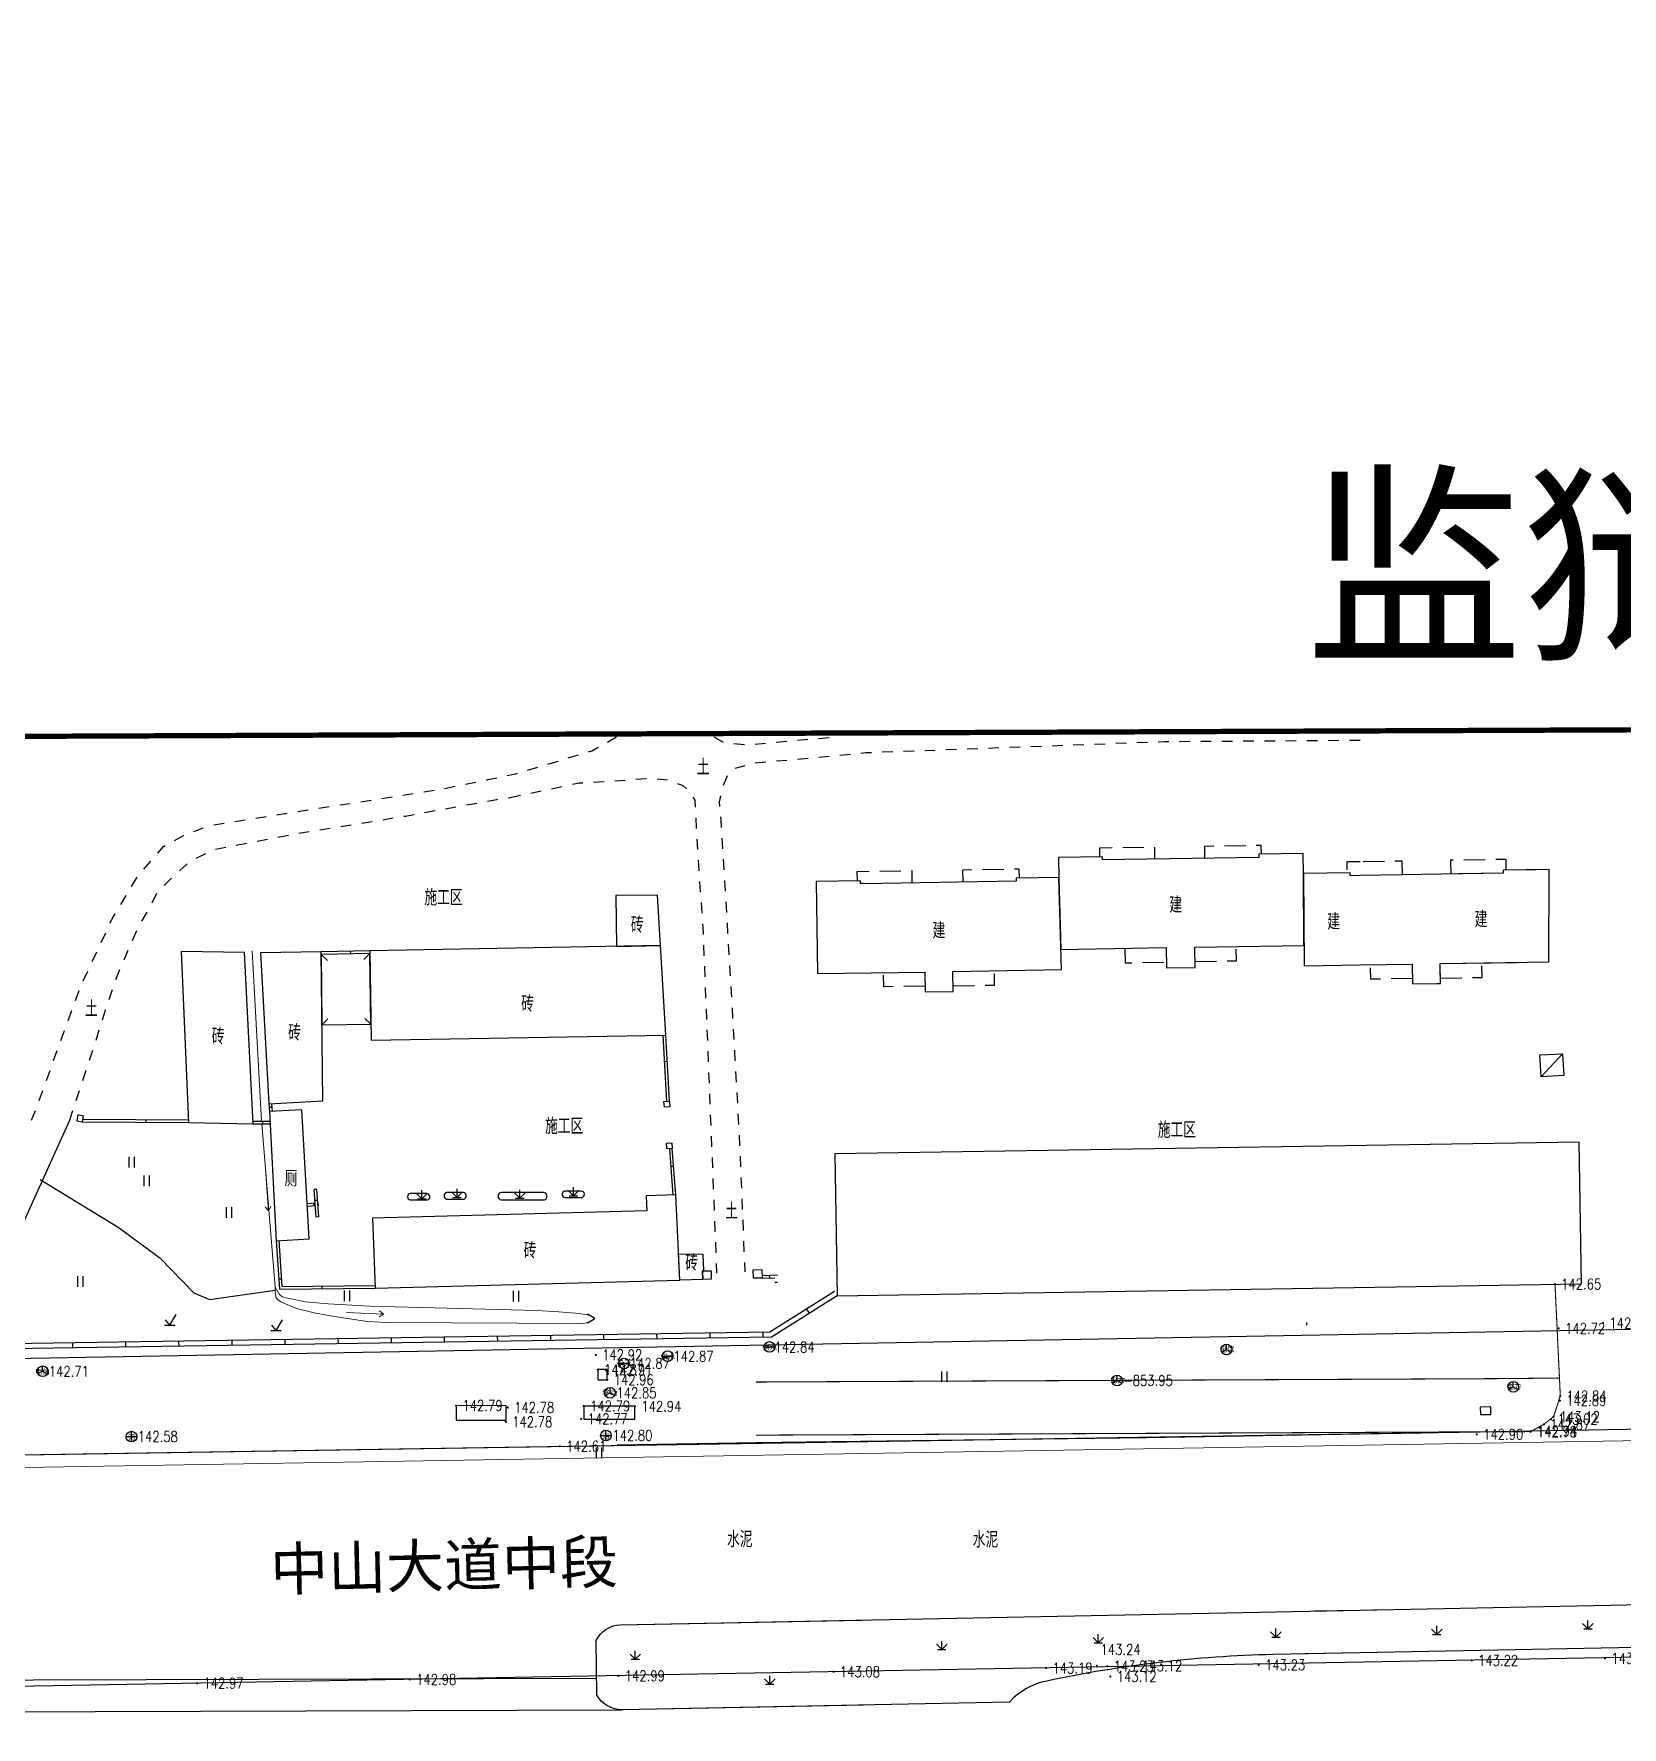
# Model space of a CAD drawing. Extents: x 529262 to 576451, y 2694391 to 2717535.
# Drawn here: x 563490.2 to 563639.7, y 2709622.7 to 2709782.1 of the extents above; entities that cross this region are included whole.
import ezdxf
from ezdxf.enums import TextEntityAlignment as Align
from ezdxf.xclip import XClip

# ---------------------------------------------------------------- set-up
doc = ezdxf.new("R2010")
doc.units = 0
doc.header["$XCLIPFRAME"] = 0
doc.linetypes.add('X5', pattern=[3, 2, -1])
doc.linetypes.add('X6', pattern=[2, 1, -1])
for name, color, linetype in [('a红线图', 1, 'Continuous'), ('COMPONENT', 8, 'Continuous'), ('DLDW', 8, 'Continuous'), ('DLSS', 4, 'Continuous'), ('DMTZ', 8, 'Continuous'), ('GCD', 8, 'Continuous'), ('GXYZ', 8, 'Continuous'), ('JMD', 8, 'Continuous'), ('PP-COM', 7, 'Continuous'), ('RD-中线', 40, 'Continuous'), ('RD-红线', 7, 'Continuous'), ('RD-路名', 7, 'Continuous'), ('ZBTZ', 8, 'Continuous'), ('ZJ', 7, 'Continuous'), ('地块名称', 1, 'Continuous')]:
    doc.layers.add(name, color=color, linetype=linetype)
doc.layers.add('SXSS', color=5, linetype='Continuous', lineweight=0)
doc.styles.add('HZ', font='rs.shx', dxfattribs={"width": 0.8, "bigfont": 'hztxt.shx'})
doc.styles.add('STYLE1', font='simhei.ttf')
doc.styles.add('宋体', font='', dxfattribs={"width": 0.75})
doc.styles.add('黑体', font='simhei.ttf')
doc.styles.get('宋体').set_extended_font_data('SimSun')
doc.linetypes.add('10422', pattern='A,0.75,[150,AAA.SHX,S=0.5,R=0,X=0,Y=0.5],1.5,[177,AAA.SHX,S=1,R=0,X=0,Y=0.4],0.75', length=3)
doc.linetypes.add('1161', pattern='A,0,[149,AAA.SHX,S=0.15,R=0,X=0,Y=0],-1.6', length=1.6)

# ---------------------------------------------------------------- blocks, each defined once
blk = doc.blocks.new('A$C19FD0107')
at = {"layer": 'RD-中线', "color": 8, "linetype": 'Continuous'}
blk.add_lwpolyline([(-5280.17, 15276.46), (-7574.88, 15234.77, -0.04855), (-7632.83, 15239.35), (-9762.37, 15617.81)], format="xyb", dxfattribs=at)
at = {"layer": 'RD-红线', "color": 8, "linetype": 'Continuous', "flags": 128}
blk.add_lwpolyline([(-7163.1, 15273.08), (-7520.28, 15266.64), (-7567.63, 15321.95), (-7510.03, 15651.94)], dxfattribs=at)
blk = doc.blocks.new('GC200')
at = {"linetype": 'Continuous', "const_width": 0.2, "flags": 128}
blk.add_lwpolyline([(-0.1, 0, 1), (0.1, 0, 1)], format="xyb", close=True, dxfattribs=at)
blk = doc.blocks.new('gc124')
at = {"color": 8}
for p, q in [((-1, 1), (0, 0)), ((-0.8, 0), (0.8, 0)), ((0, 0), (0, 1.6)), ((0, 0), (1, 1))]:
    blk.add_line(p, q, dxfattribs=at)
blk = doc.blocks.new('gc123')
at = {"color": 8}
for p, q in [((-1, 0), (1, 0)), ((0, 0), (-0.8, 1)), ((0, 0), (1.2, 2))]:
    blk.add_line(p, q, dxfattribs=at)
blk = doc.blocks.new('gc121')
at = {"color": 8}
for p, q in [((-0.5, -1), (-0.5, 1)), ((0.5, -1), (0.5, 1))]:
    blk.add_line(p, q, dxfattribs=at)
blk = doc.blocks.new('gc086')
at = {"color": 8}
for p, q in [((0, 0), (7, 0)), ((7, 0), (6.18, 0.57)), ((7, 0), (6.18, -0.57))]:
    blk.add_line(p, q, dxfattribs=at)
blk = doc.blocks.new('gc037')
for p, q in [((0, 0), (-1.39, 0.8)), ((-1.39, -0.8), (0, 0))]:
    blk.add_line(p, q)
blk = doc.blocks.new('gcbj0107')
for q in [(-0.87, -0.5), (0, 1), (0.87, -0.5)]:
    blk.add_line((0, 0), q)
blk.add_circle((0, 0), 1)
blk = doc.blocks.new('gcbj0102')
for p, q in [((-1, 0), (1, 0)), ((0, -1), (0, 1))]:
    blk.add_line(p, q)
blk.add_circle((0, 0), 1)
blk = doc.blocks.new('gcbj0101')
blk.add_line((-1, 0), (1, 0))
blk.add_circle((0, 0), 1)

msp = doc.modelspace()

# ---------------------------------------------------------------- linework, layer by layer
at = {"const_width": 0.5}
msp.add_lwpolyline([(563442.786, 2709779.28), (563289.883, 2709779.107), (563289.942, 2709207.494), (563821.958, 2709207.599), (563821.803, 2709279.728), (564067.53, 2709279.755), (564067.347, 2709718.358), (563442.416, 2709715.821), (563442.786, 2709779.28)], dxfattribs=at)
at = {"layer": 'a红线图', "color": 8, "linetype": 'Continuous', "lineweight": 0, "flags": 128}
msp.add_lwpolyline([(563449.624, 2709646.517), (563910.833, 2709654.214)], dxfattribs=at)
msp.add_lwpolyline([(563449.624, 2709646.517), (563910.833, 2709654.214)], dxfattribs=at)
at = {"layer": 'DLDW', "color": 252, "linetype": 'Continuous', "flags": 128}
msp.add_lwpolyline([(563515.388, 2709680.87), (563512.324, 2709680.697), (563512.979, 2709668.527), (563516.074, 2709668.702)], close=True, dxfattribs=at)
at = {"layer": 'DLSS', "linetype": 'X6', "flags": 128}
for points in [[(563489.941, 2709679.872), (563491.122, 2709682.996), (563492.366, 2709686.516), (563494.52, 2709692.373), (563497.536, 2709698.834), (563499.945, 2709702.876), (563502.361, 2709705.64), (563504.254, 2709706.672), (563506.663, 2709707.618), (563528.673, 2709711.08), (563535.482, 2709712.472), (563542.687, 2709714.644), (563545.014, 2709715.965), (563545.118, 2709716.104)], [(563565.016, 2709715.877), (563557.413, 2709715.199), (563555.22, 2709715.356), (563554.112, 2709716.002)], [(563614.998, 2709715.619), (563596.576, 2709715.496), (563568.466, 2709714.45), (563558, 2709713.467), (563556.114, 2709712.968), (563555.476, 2709712.469), (563555.032, 2709711.305), (563554.661, 2709709.804), (563554.826, 2709708.14), (563555.738, 2709692.945), (563556.544, 2709678.591), (563557.084, 2709665.595)], [(563534.98, 2709710.256), (563541.459, 2709711.626), (563545.379, 2709711.862), (563548.242, 2709712.089), (563549.855, 2709711.913), (563551.253, 2709711.388), (563551.778, 2709710.893), (563552.39, 2709709.99), (563552.533, 2709706.716), (563553.151, 2709697.535), (563554.428, 2709665.48)], [(563493.495, 2709679.831), (563494.794, 2709683.717), (563495.825, 2709686.84), (563496.86, 2709690.147), (563497.986, 2709693.432), (563499.948, 2709697.999), (563500.987, 2709699.717), (563501.747, 2709701.316), (563503.589, 2709703.119), (563504.829, 2709704.238), (563507.187, 2709705.397), (563515.479, 2709706.955), (563525.136, 2709708.512), (563533.734, 2709710.069), (563534.98, 2709710.256)]]:
    msp.add_lwpolyline(points, dxfattribs=at)
at = {"layer": 'DLSS', "linetype": 'Continuous', "const_width": 0.1, "flags": 128}
for points in [[(563421.18, 2709692.583), (563421.203, 2709683.853), (563422.553, 2709676.636), (563425.408, 2709669.285), (563428.205, 2709664.693), (563438.841, 2709654.442), (563446.562, 2709650.374), (563455.243, 2709647.972), (563457.888, 2709647.875), (563631.072, 2709650.608)], [(563558.146, 2709650.235), (563631.068, 2709650.567), (563632.323, 2709651.265), (563633.225, 2709651.976), (563633.853, 2709653.936), (563633.353, 2709664.467)], [(563558.123, 2709655.235), (563628.77, 2709655.557), (563633.773, 2709655.612)]]:
    msp.add_lwpolyline(points, dxfattribs=at)
at = {"layer": 'DLSS', "linetype": 'Continuous', "flags": 128}
for points in [[(563483.965, 2709658.788), (563493.495, 2709679.831)], [(563543.14, 2709627.336), (563426.409, 2709626.994), (563426.416, 2709623.994), (563545.521, 2709624.369)]]:
    msp.add_lwpolyline(points, dxfattribs=at)
for points, elevation in [([(563545.066, 2709649.326), (563558.171, 2709649.557), (563594.863, 2709650.012), (563614.998, 2709650.357)], 142.636), ([(563545.066, 2709649.326), (563558.171, 2709649.557), (563567.627, 2709649.674)], 142.636), ([(563613.937, 2709650.339), (563614.998, 2709650.357)], 142.636), ([(563614.998, 2709650.357), (563649.074, 2709650.94)], 142.636), ([(563614.998, 2709650.357), (563620.801, 2709650.456)], 142.636), ([(563610.67, 2709633.683), (563614.998, 2709633.769)], 142.957), ([(563614.998, 2709633.769), (563617.433, 2709633.817)], 142.957), ([(563614.998, 2709633.769), (563617.433, 2709633.817)], 142.957), ([(563614.998, 2709629.745), (563609.878, 2709629.645)], 142.957), ([(563616.615, 2709629.776), (563614.998, 2709629.745)], 142.957), ([(563616.615, 2709629.776), (563614.998, 2709629.745)], 142.957), ([(563568.271, 2709624.821), (563545.521, 2709624.369)], 142.957)]:
    msp.add_lwpolyline(points, dxfattribs=dict(at, elevation=elevation))
at = {"layer": 'DLSS', "linetype": 'Continuous', "elevation": 142.957, "flags": 128}
for points in [[(563545.521, 2709624.369, -0.2658861), (563543.163, 2709625.744), (563543.09, 2709630.915, -0.2809414), (563545.392, 2709632.383), (563614.998, 2709633.769)], [(563614.998, 2709633.769), (563655.803, 2709634.581, -0.385549), (563656.666, 2709633.782), (563656.318, 2709631.369, -0.2336779), (563655.537, 2709630.539), (563614.998, 2709629.745)], [(563614.998, 2709633.769), (563655.803, 2709634.581, -0.385549), (563656.666, 2709633.782), (563656.318, 2709631.369, -0.2336779), (563655.537, 2709630.539), (563614.998, 2709629.745)], [(563545.521, 2709624.369, -0.2658861), (563543.163, 2709625.744), (563543.09, 2709630.915, -0.2809414), (563545.392, 2709632.383), (563568.063, 2709632.834)], [(563614.998, 2709629.745), (563606.792, 2709629.584, 0.0464017), (563585.523, 2709627.089, 0.1659674), (563581.996, 2709625.093), (563545.521, 2709624.369)]]:
    msp.add_lwpolyline(points, format="xyb", dxfattribs=at)
at = {"layer": 'DMTZ', "linetype": '10422', "flags": 128}
msp.add_lwpolyline([(563626.33, 2709652.172), (563627.323, 2709652.192), (563627.308, 2709652.894), (563626.315, 2709652.874)], close=True, dxfattribs=at)
at = {"layer": 'GXYZ', "linetype": 'Continuous', "flags": 128}
for points in [[(563543.232, 2709656.402), (563543.232, 2709655.435), (563544.139, 2709655.435), (563544.139, 2709656.407)], [(563529.914, 2709653.009), (563529.914, 2709651.651), (563534.627, 2709651.651), (563534.627, 2709653.016)], [(563541.918, 2709652.966), (563541.918, 2709651.744), (563546.727, 2709651.744), (563546.727, 2709652.963)]]:
    msp.add_lwpolyline(points, close=True, dxfattribs=at)
at = {"layer": 'JMD', "linetype": 'Continuous'}
for p, q in [((563519.942, 2709695.787), (563519.947, 2709695.537)), ((563517.208, 2709695.484), (563517.782, 2709694.927)), ((563521.77, 2709695.573), (563521.215, 2709694.997)), ((563517.274, 2709688.859), (563517.834, 2709689.43)), ((563521.888, 2709688.905), (563521.315, 2709689.463)), ((563634.052, 2709686.134), (563632.045, 2709683.97)), ((563549.781, 2709685.404), (563549.531, 2709685.389)), ((563500.714, 2709679.694), (563500.715, 2709679.944)), ((563511.712, 2709679.546), (563511.714, 2709679.796)), ((563512.3, 2709681.133), (563512.549, 2709681.147)), ((563550.358, 2709675.535), (563550.108, 2709675.52)), ((563516.8, 2709673.372), (563516.55, 2709673.354)), ((563516.491, 2709672.049, 145.521), (563516.505, 2709671.8, 145.521)), ((563516.875, 2709672.332, 145.521), (563516.626, 2709672.314, 145.521)), ((563516.894, 2709672.072), (563516.908, 2709671.822)), ((563516.894, 2709672.072), (563516.908, 2709671.822)), ((563516.988, 2709670.772), (563516.738, 2709670.754)), ((563513.206, 2709664.945), (563513.456, 2709664.961)), ((563517.295, 2709664.023), (563517.292, 2709664.273)), ((563559.424, 2709665.041), (563559.418, 2709665.29)), ((563559.907, 2709664.619), (563560.157, 2709664.621)), ((563563.163, 2709661.706), (563562.897, 2709662.129)), ((563609.998, 2709660.592), (563609.994, 2709660.842)), ((563498.822, 2709658.516), (563498.814, 2709659.016)), ((563503.821, 2709658.593), (563503.814, 2709659.093)), ((563508.821, 2709658.67), (563508.813, 2709659.17)), ((563513.82, 2709658.747), (563513.812, 2709659.247)), ((563518.82, 2709658.824), (563518.812, 2709659.324)), ((563523.819, 2709658.901), (563523.811, 2709659.401)), ((563528.818, 2709658.978), (563528.811, 2709659.478)), ((563533.818, 2709659.055), (563533.81, 2709659.555)), ((563538.817, 2709659.132), (563538.809, 2709659.632)), ((563543.817, 2709659.209), (563543.809, 2709659.709)), ((563548.816, 2709659.286), (563548.808, 2709659.786)), ((563553.815, 2709659.363), (563553.808, 2709659.863)), ((563558.815, 2709659.439), (563558.807, 2709659.939)), ((563493.822, 2709658.439), (563493.815, 2709658.939))]:
    msp.add_line(p, q, dxfattribs=at)
at = {"layer": 'JMD', "linetype": 'X5', "flags": 128}
for points in [[(563590.518, 2709704.673), (563590.504, 2709705.52), (563595.636, 2709705.606), (563595.654, 2709704.458)], [(563600.403, 2709704.536), (563600.384, 2709705.684), (563605.676, 2709705.771), (563605.69, 2709704.915)], [(563614.998, 2709704.208), (563613.747, 2709704.187), (563613.767, 2709703.176)], [(563618.997, 2709702.957), (563618.972, 2709704.273), (563614.998, 2709704.208)], [(563628.769, 2709703.41), (563628.753, 2709704.434), (563623.525, 2709704.348), (563623.55, 2709703.044)], [(563628.769, 2709703.41), (563628.753, 2709704.434), (563624.535, 2709704.364)], [(563567.681, 2709702.407), (563567.667, 2709703.29), (563572.798, 2709703.374), (563572.817, 2709702.225)], [(563577.632, 2709702.304), (563577.613, 2709703.453), (563582.894, 2709703.54), (563582.908, 2709702.657)], [(563592.87, 2709696.059), (563592.892, 2709694.693), (563596.777, 2709694.755)], [(563599.478, 2709694.822), (563603.37, 2709694.884), (563603.348, 2709696.226)], [(563619.931, 2709693.209), (563616.013, 2709693.147), (563615.991, 2709694.513)], [(563622.573, 2709693.251), (563626.491, 2709693.314), (563626.469, 2709694.68)], [(563622.573, 2709693.251), (563626.491, 2709693.314), (563626.469, 2709694.68)], [(563574.059, 2709692.5), (563570.16, 2709692.437), (563570.139, 2709693.76)], [(563576.701, 2709692.542), (563580.601, 2709692.604), (563580.58, 2709693.927)]]:
    msp.add_lwpolyline(points, dxfattribs=at)
at = {"layer": 'JMD', "linetype": 'Continuous', "flags": 128}
for points in [[(563609.676, 2709703.096), (563609.646, 2709704.974), (563605.479, 2709704.912), (563605.483, 2709704.62), (563590.746, 2709704.378), (563590.741, 2709704.677), (563586.605, 2709704.602), (563586.636, 2709702.718), (563586.832, 2709695.963), (563596.755, 2709696.121), (563596.786, 2709694.207), (563599.486, 2709694.25), (563599.487, 2709694.252), (563599.456, 2709696.164), (563609.716, 2709696.328)], [(563586.636, 2709702.718), (563582.617, 2709702.652), (563582.621, 2709702.386), (563568.192, 2709702.136), (563568.192, 2709702.149), (563567.977, 2709702.146), (563567.972, 2709702.411), (563563.806, 2709702.343), (563563.928, 2709693.682), (563574.038, 2709693.822), (563574.068, 2709691.958), (563576.71, 2709692), (563576.68, 2709693.865), (563586.887, 2709694.075)], [(563548.875, 2709701.066), (563544.932, 2709701.018), (563545.017, 2709696.236), (563549.149, 2709696.309)], [(563509.981, 2709695.664), (563504.03, 2709695.771), (563504.696, 2709679.675), (563510.796, 2709679.551)], [(563517.206, 2709695.734), (563511.481, 2709695.646), (563512.283, 2709681.423), (563517.345, 2709681.709)], [(563549.149, 2709696.309), (563521.766, 2709695.823), (563521.915, 2709687.405), (563549.635, 2709687.897)], [(563521.77, 2709695.573), (563517.208, 2709695.484), (563517.274, 2709688.859), (563521.888, 2709688.905)], [(563634.052, 2709686.134), (563634.17, 2709684.073), (563632.045, 2709683.97), (563631.927, 2709686.031)], [(563550.001, 2709681.664), (563550.037, 2709681.137), (563549.51, 2709681.101), (563549.474, 2709681.628)], [(563494.306, 2709680.371), (563494.209, 2709679.823), (563494.742, 2709679.723), (563494.839, 2709680.271)], [(563550.222, 2709677.747), (563550.258, 2709677.22), (563549.731, 2709677.184), (563549.695, 2709677.711)], [(563565.563, 2709676.703), (563565.777, 2709663.354), (563635.849, 2709664.478), (563635.635, 2709677.827)], [(563550.594, 2709672.842), (563547.803, 2709672.77), (563547.87, 2709671.342), (563522.027, 2709670.666), (563522.295, 2709664.082), (563550.97, 2709664.831)], [(563553.131, 2709667.277), (563553.208, 2709665.69), (563553.103, 2709665.687), (563553.124, 2709664.887), (563550.97, 2709664.831), (563550.854, 2709667.299)], [(563553.924, 2709664.908), (563553.124, 2709664.887), (563553.103, 2709665.687), (563553.903, 2709665.708)], [(563558.704, 2709665.022), (563557.904, 2709665.001), (563557.884, 2709665.801), (563558.684, 2709665.822)]]:
    msp.add_lwpolyline(points, close=True, dxfattribs=at)
for points in [[(563614.998, 2709702.905), (563614.063, 2709702.889), (563614.058, 2709703.168), (563609.676, 2709703.096), (563609.727, 2709694.408), (563614.998, 2709694.495)], [(563631.53, 2709703.455), (563628.478, 2709703.405), (563628.483, 2709703.139), (563614.998, 2709702.905)], [(563622.623, 2709694.619), (563632.771, 2709694.781), (563632.798, 2709703.476), (563628.478, 2709703.405), (563628.483, 2709703.139), (563624.28, 2709703.066)], [(563521.766, 2709695.823), (563517.206, 2709695.734)], [(563521.77, 2709695.573), (563517.208, 2709695.484)], [(563614.998, 2709694.495), (563619.909, 2709694.576), (563619.939, 2709692.711), (563622.581, 2709692.753), (563622.551, 2709694.618), (563629.764, 2709694.733)], [(563622.256, 2709692.748), (563622.581, 2709692.753), (563622.556, 2709694.28)], [(563549.751, 2709681.647), (563549.384, 2709687.893)], [(563550.001, 2709681.664), (563549.635, 2709687.897)], [(563512.283, 2709681.423), (563512.324, 2709680.697)], [(563512.533, 2709681.438), (563512.574, 2709680.711)], [(563494.742, 2709679.723), (563504.696, 2709679.675)], [(563494.786, 2709679.973), (563504.685, 2709679.925)], [(563510.783, 2709679.801), (563512.375, 2709679.793)], [(563510.796, 2709679.551), (563512.389, 2709679.543)], [(563550.343, 2709672.836), (563550.008, 2709677.203)], [(563550.594, 2709672.842), (563550.258, 2709677.22)], [(563516.738, 2709670.754), (563516.55, 2709673.354)], [(563516.988, 2709670.772), (563516.8, 2709673.372)], [(563516.644, 2709672.058), (563515.887, 2709672.015)], [(563516.662, 2709671.809), (563515.901, 2709671.766)], [(563512.979, 2709668.527), (563513.268, 2709663.975), (563522.295, 2709664.082)], [(563513.228, 2709668.541), (563513.502, 2709664.228), (563522.28, 2709664.332)], [(563483.816, 2709658.785), (563559.438, 2709659.949), (563565.511, 2709663.777)], [(563558.698, 2709665.272), (563560.152, 2709665.309)], [(563558.704, 2709665.022), (563559.904, 2709665.053)], [(563565.777, 2709663.354), (563559.586, 2709659.451), (563483.824, 2709658.286)]]:
    msp.add_lwpolyline(points, dxfattribs=at)
at = {"layer": 'SXSS', "color": 8, "linetype": 'Continuous', "flags": 128}
for points in [[(563511.587, 2709679.797), (563510.692, 2709695.829)], [(563512.882, 2709664.152), (563511.616, 2709679.547)], [(563542.514, 2709660.952), (563542.192, 2709660.799), (563541.9, 2709660.732), (563523.408, 2709660.846), (563521.553, 2709660.927), (563519.051, 2709661.3), (563517.892, 2709661.483), (563516.549, 2709661.757), (563514.886, 2709662.169), (563513.4, 2709662.783), (563513.102, 2709662.994), (563512.942, 2709663.21), (563512.856, 2709663.737), (563512.882, 2709664.152)], [(563542.516, 2709661.486), (563542.07, 2709661.59), (563541.667, 2709661.644), (563541.14, 2709661.709), (563539.536, 2709661.828), (563537.493, 2709661.973), (563521.743, 2709662.379), (563517.863, 2709662.585), (563515.726, 2709662.776), (563514.033, 2709663.114), (563513.543, 2709663.264), (563513.253, 2709663.503), (563512.882, 2709664.152)]]:
    msp.add_lwpolyline(points, dxfattribs=at)
at = {"layer": 'ZBTZ', "linetype": '1161', "elevation": 142.098, "flags": 128}
msp.add_lwpolyline([(563490.755, 2709674.291), (563498.099, 2709669.824), (563502.017, 2709666.922), (563505.213, 2709663.643), (563506.691, 2709663.018), (563512.865, 2709663.881)], dxfattribs=at)
at = {"layer": 'ZBTZ', "linetype": '1161', "flags": 128}
for points in [[(563527.159, 2709672.979), (563525.582, 2709672.979, 0.8035064), (563525.57, 2709672.371), (563527.197, 2709672.371, 0.8235196)], [(563530.591, 2709673.066), (563529.014, 2709673.066, 0.8035064), (563529.002, 2709672.458), (563530.629, 2709672.458, 0.8235196)], [(563538.166, 2709673.075), (563534.18, 2709673.075, 0.9045098), (563534.149, 2709672.375), (563538.21, 2709672.375, 0.7943168)], [(563541.713, 2709673.214), (563540.136, 2709673.214, 0.8035064), (563540.124, 2709672.606), (563541.75, 2709672.606, 0.8235196)]]:
    msp.add_lwpolyline(points, format="xyb", close=True, dxfattribs=at)

# ---------------------------------------------------------------- block references
at = {"layer": 'COMPONENT', "linetype": 'Continuous', "xscale": 0.5, "yscale": 0.5}
for name, p in [('gcbj0101', (563559.411, 2709658.535)), ('gcbj0101', (563545.703, 2709656.981)), ('gcbj0101', (563549.816, 2709657.669)), ('gcbj0107', (563602.43, 2709658.298)), ('gcbj0107', (563490.977, 2709656.243)), ('gcbj0107', (563592.127, 2709655.381)), ('gcbj0107', (563544.396, 2709654.221)), ('gcbj0107', (563629.427, 2709654.78)), ('gcbj0102', (563499.343, 2709650.096)), ('gcbj0102', (563544.008, 2709650.205))]:
    msp.add_blockref(name, p, dxfattribs=at)
at = {"layer": 'DLSS', "linetype": 'Continuous', "xscale": 0.5, "yscale": 0.5, "zscale": 0.5}
msp.add_blockref('gc037', (563542.978, 2709661.219), dxfattribs=at)
at = {"layer": 'GCD', "color": 3, "linetype": 'Continuous'}
ref = msp.add_blockref('GC200', (563633.341, 2709664.451, 142.649), dxfattribs=dict(at, xscale=0.5, yscale=0.5, zscale=0.5))
ref.add_attrib('height', '142.65', dxfattribs={"linetype": 'Continuous', "height": 1, "style": 'HZ', "width": 0.8}).set_placement((563633.941, 2709664.451, 142.649), align=Align.MIDDLE_LEFT)
at = {"layer": 'GCD', "linetype": 'Continuous'}
ref = msp.add_blockref('GC200', (563633.705, 2709660.283, 142.715), dxfattribs=dict(at, xscale=0.5, yscale=0.5, zscale=0.5))
ref.add_attrib('height', '142.72', dxfattribs={"linetype": 'Continuous', "height": 1, "style": 'HZ', "width": 0.8}).set_placement((563634.305, 2709660.283, 142.715), align=Align.MIDDLE_LEFT)
ref = msp.add_blockref('GC200', (563637.88, 2709660.779, 142.706), dxfattribs=dict(at, xscale=0.5, yscale=0.5, zscale=0.5))
ref.add_attrib('height', '142.71', dxfattribs={"linetype": 'Continuous', "height": 1, "style": 'HZ', "width": 0.8}).set_placement((563638.48, 2709660.779, 142.706), align=Align.MIDDLE_LEFT)
ref = msp.add_blockref('GC200', (563559.278, 2709658.517, 142.836), dxfattribs=dict(at, xscale=0.5, yscale=0.5, zscale=0.5))
ref.add_attrib('height', '142.84', dxfattribs={"linetype": 'Continuous', "height": 1, "style": 'HZ', "width": 0.8}).set_placement((563559.878, 2709658.517, 142.836), align=Align.MIDDLE_LEFT)
ref = msp.add_blockref('GC200', (563543.057, 2709657.79, 142.923), dxfattribs=dict(at, xscale=0.5, yscale=0.5, zscale=0.5))
ref.add_attrib('height', '142.92', dxfattribs={"linetype": 'Continuous', "height": 1, "style": 'HZ', "width": 0.8}).set_placement((563543.657, 2709657.79, 142.923), align=Align.MIDDLE_LEFT)
ref = msp.add_blockref('GC200', (563545.657, 2709656.993, 142.87), dxfattribs=dict(at, xscale=0.5, yscale=0.5, zscale=0.5))
ref.add_attrib('height', '142.87', dxfattribs={"linetype": 'Continuous', "height": 1, "style": 'HZ', "width": 0.8}).set_placement((563546.257, 2709656.993, 142.87), align=Align.MIDDLE_LEFT)
ref = msp.add_blockref('GC200', (563549.763, 2709657.652, 142.87), dxfattribs=dict(at, xscale=0.5, yscale=0.5, zscale=0.5))
ref.add_attrib('height', '142.87', dxfattribs={"linetype": 'Continuous', "height": 1, "style": 'HZ', "width": 0.8}).set_placement((563550.363, 2709657.652, 142.87), align=Align.MIDDLE_LEFT)
ref = msp.add_blockref('GC200', (563490.968, 2709656.241, 142.712), dxfattribs=dict(at, xscale=0.5, yscale=0.5, zscale=0.5))
ref.add_attrib('height', '142.71', dxfattribs={"linetype": 'Continuous', "height": 1, "style": 'HZ', "width": 0.8}).set_placement((563491.568, 2709656.241, 142.712), align=Align.MIDDLE_LEFT)
ref = msp.add_blockref('GC200', (563543.228, 2709656.398, 142.865), dxfattribs=dict(at, xscale=0.5, yscale=0.5, zscale=0.5))
ref.add_attrib('height', '142.87', dxfattribs={"linetype": 'Continuous', "height": 1, "style": 'HZ', "width": 0.8}).set_placement((563543.828, 2709656.398, 142.865), align=Align.MIDDLE_LEFT)
ref = msp.add_blockref('GC200', (563544.027, 2709656.345, 142.908), dxfattribs=dict(at, xscale=0.5, yscale=0.5, zscale=0.5))
ref.add_attrib('height', '142.91', dxfattribs={"linetype": 'Continuous', "height": 1, "style": 'HZ', "width": 0.8}).set_placement((563544.627, 2709656.345, 142.908), align=Align.MIDDLE_LEFT)
ref = msp.add_blockref('GC200', (563544.14, 2709655.445, 142.956), dxfattribs=dict(at, xscale=0.5, yscale=0.5, zscale=0.5))
ref.add_attrib('height', '142.96', dxfattribs={"linetype": 'Continuous', "height": 1, "style": 'HZ', "width": 0.8}).set_placement((563544.74, 2709655.445, 142.956), align=Align.MIDDLE_LEFT)
ref = msp.add_blockref('GC200', (563592.111, 2709655.377, -853.951), dxfattribs=dict(at, xscale=0.5, yscale=0.5, zscale=0.5))
ref.add_attrib('height', '-853.95', dxfattribs={"linetype": 'Continuous', "height": 1, "style": 'HZ', "width": 0.8}).set_placement((563592.711, 2709655.377, -853.951), align=Align.MIDDLE_LEFT)
ref = msp.add_blockref('GC200', (563544.396, 2709654.209, 142.849), dxfattribs=dict(at, xscale=0.5, yscale=0.5, zscale=0.5))
ref.add_attrib('height', '142.85', dxfattribs={"linetype": 'Continuous', "height": 1, "style": 'HZ', "width": 0.8}).set_placement((563544.996, 2709654.209, 142.849), align=Align.MIDDLE_LEFT)
at = {"layer": 'GCD', "color": 3, "linetype": 'Continuous'}
ref = msp.add_blockref('GC200', (563633.841, 2709653.92, 142.835), dxfattribs=dict(at, xscale=0.5, yscale=0.5, zscale=0.5))
ref.add_attrib('height', '142.84', dxfattribs={"linetype": 'Continuous', "height": 1, "style": 'HZ', "width": 0.8}).set_placement((563634.441, 2709653.92, 142.835), align=Align.MIDDLE_LEFT)
at = {"layer": 'GCD', "linetype": 'Continuous'}
ref = msp.add_blockref('GC200', (563529.903, 2709653.017, 142.786), dxfattribs=dict(at, xscale=0.5, yscale=0.5, zscale=0.5))
ref.add_attrib('height', '142.79', dxfattribs={"linetype": 'Continuous', "height": 1, "style": 'HZ', "width": 0.8}).set_placement((563530.503, 2709653.017, 142.786), align=Align.MIDDLE_LEFT)
ref = msp.add_blockref('GC200', (563534.764, 2709652.839, 142.777), dxfattribs=dict(at, xscale=0.5, yscale=0.5, zscale=0.5))
ref.add_attrib('height', '142.78', dxfattribs={"linetype": 'Continuous', "height": 1, "style": 'HZ', "width": 0.8}).set_placement((563535.364, 2709652.839, 142.777), align=Align.MIDDLE_LEFT)
ref = msp.add_blockref('GC200', (563541.919, 2709652.979, 142.79), dxfattribs=dict(at, xscale=0.5, yscale=0.5, zscale=0.5))
ref.add_attrib('height', '142.79', dxfattribs={"linetype": 'Continuous', "height": 1, "style": 'HZ', "width": 0.8}).set_placement((563542.519, 2709652.979, 142.79), align=Align.MIDDLE_LEFT)
ref = msp.add_blockref('GC200', (563546.741, 2709652.947, 142.943), dxfattribs=dict(at, xscale=0.5, yscale=0.5, zscale=0.5))
ref.add_attrib('height', '142.94', dxfattribs={"linetype": 'Continuous', "height": 1, "style": 'HZ', "width": 0.8}).set_placement((563547.341, 2709652.947, 142.943), align=Align.MIDDLE_LEFT)
ref = msp.add_blockref('GC200', (563633.811, 2709653.489, 142.887), dxfattribs=dict(at, xscale=0.5, yscale=0.5, zscale=0.5))
ref.add_attrib('height', '142.89', dxfattribs={"linetype": 'Continuous', "height": 1, "style": 'HZ', "width": 0.8}).set_placement((563634.411, 2709653.489, 142.887), align=Align.MIDDLE_LEFT)
ref = msp.add_blockref('GC200', (563534.588, 2709651.487, 142.775), dxfattribs=dict(at, xscale=0.5, yscale=0.5, zscale=0.5))
ref.add_attrib('height', '142.78', dxfattribs={"linetype": 'Continuous', "height": 1, "style": 'HZ', "width": 0.8}).set_placement((563535.188, 2709651.487, 142.775), align=Align.MIDDLE_LEFT)
ref = msp.add_blockref('GC200', (563541.687, 2709651.766, 142.765), dxfattribs=dict(at, xscale=0.5, yscale=0.5, zscale=0.5))
ref.add_attrib('height', '142.77', dxfattribs={"linetype": 'Continuous', "height": 1, "style": 'HZ', "width": 0.8}).set_placement((563542.287, 2709651.766, 142.765), align=Align.MIDDLE_LEFT)
at = {"layer": 'GCD', "color": 3, "linetype": 'Continuous'}
ref = msp.add_blockref('GC200', (563631.056, 2709650.551, 142.782), dxfattribs=dict(at, xscale=0.5, yscale=0.5, zscale=0.5))
ref.add_attrib('height', '142.78', dxfattribs={"linetype": 'Continuous', "height": 1, "style": 'HZ', "width": 0.8}).set_placement((563631.656, 2709650.551, 142.782), align=Align.MIDDLE_LEFT)
at = {"layer": 'GCD', "linetype": 'Continuous'}
ref = msp.add_blockref('GC200', (563631.068, 2709650.611, 142.937), dxfattribs=dict(at, xscale=0.5, yscale=0.5, zscale=0.5))
ref.add_attrib('height', '142.94', dxfattribs={"linetype": 'Continuous', "height": 1, "style": 'HZ', "width": 0.8}).set_placement((563631.668, 2709650.611, 142.937), align=Align.MIDDLE_LEFT)
at = {"layer": 'GCD', "color": 3, "linetype": 'Continuous'}
ref = msp.add_blockref('GC200', (563632.311, 2709651.249, 142.872), dxfattribs=dict(at, xscale=0.5, yscale=0.5, zscale=0.5))
ref.add_attrib('height', '142.87', dxfattribs={"linetype": 'Continuous', "height": 1, "style": 'HZ', "width": 0.8}).set_placement((563632.911, 2709651.249, 142.872), align=Align.MIDDLE_LEFT)
at = {"layer": 'GCD', "linetype": 'Continuous'}
ref = msp.add_blockref('GC200', (563632.99, 2709651.74, 143.015), dxfattribs=dict(at, xscale=0.5, yscale=0.5, zscale=0.5))
ref.add_attrib('height', '143.02', dxfattribs={"linetype": 'Continuous', "height": 1, "style": 'HZ', "width": 0.8}).set_placement((563633.59, 2709651.74, 143.015), align=Align.MIDDLE_LEFT)
at = {"layer": 'GCD', "color": 3, "linetype": 'Continuous'}
ref = msp.add_blockref('GC200', (563633.213, 2709651.96, 143.12), dxfattribs=dict(at, xscale=0.5, yscale=0.5, zscale=0.5))
ref.add_attrib('height', '143.12', dxfattribs={"linetype": 'Continuous', "height": 1, "style": 'HZ', "width": 0.8}).set_placement((563633.813, 2709651.96, 143.12), align=Align.MIDDLE_LEFT)
at = {"layer": 'GCD', "linetype": 'Continuous'}
ref = msp.add_blockref('GC200', (563499.333, 2709650.101, 142.575), dxfattribs=dict(at, xscale=0.5, yscale=0.5, zscale=0.5))
ref.add_attrib('height', '142.58', dxfattribs={"linetype": 'Continuous', "height": 1, "style": 'HZ', "width": 0.8}).set_placement((563499.933, 2709650.101, 142.575), align=Align.MIDDLE_LEFT)
ref = msp.add_blockref('GC200', (563539.672, 2709649.189, 142.612), dxfattribs=dict(at, xscale=0.5, yscale=0.5, zscale=0.5))
ref.add_attrib('height', '142.61', dxfattribs={"linetype": 'Continuous', "height": 1, "style": 'HZ', "width": 0.8}).set_placement((563540.272, 2709649.189, 142.612), align=Align.MIDDLE_LEFT)
ref = msp.add_blockref('GC200', (563544.015, 2709650.204, 142.802), dxfattribs=dict(at, xscale=0.5, yscale=0.5, zscale=0.5))
ref.add_attrib('height', '142.80', dxfattribs={"linetype": 'Continuous', "height": 1, "style": 'HZ', "width": 0.8}).set_placement((563544.615, 2709650.204, 142.802), align=Align.MIDDLE_LEFT)
at = {"layer": 'GCD', "color": 3, "linetype": 'Continuous'}
ref = msp.add_blockref('GC200', (563625.996, 2709650.31, 142.901), dxfattribs=dict(at, xscale=0.5, yscale=0.5, zscale=0.5))
ref.add_attrib('height', '142.90', dxfattribs={"linetype": 'Continuous', "height": 1, "style": 'HZ', "width": 0.8}).set_placement((563626.596, 2709650.31, 142.901), align=Align.MIDDLE_LEFT)
at = {"layer": 'GCD', "linetype": 'Continuous'}
ref = msp.add_blockref('GC200', (563590.232, 2709628.524, 143.235), dxfattribs=dict(at, xscale=0.5, yscale=0.5, zscale=0.5))
ref.add_attrib('height', '143.24', dxfattribs={"linetype": 'Continuous', "height": 1, "style": 'HZ', "width": 0.8}).set_placement((563590.577, 2709630.054, 143.235), align=Align.MIDDLE_LEFT)
ref = msp.add_blockref('GC200', (563585.449, 2709628.31, 143.19), dxfattribs=dict(at, xscale=0.5, yscale=0.5, zscale=0.5))
ref.add_attrib('height', '143.19', dxfattribs={"linetype": 'Continuous', "height": 1, "style": 'HZ', "width": 0.8}).set_placement((563586.049, 2709628.31, 143.19), align=Align.MIDDLE_LEFT)
ref = msp.add_blockref('GC200', (563591.206, 2709628.476, 143.23), dxfattribs=dict(at, xscale=0.5, yscale=0.5, zscale=0.5))
ref.add_attrib('height', '143.23', dxfattribs={"linetype": 'Continuous', "height": 1, "style": 'HZ', "width": 0.8}).set_placement((563591.806, 2709628.476, 143.23), align=Align.MIDDLE_LEFT)
ref = msp.add_blockref('GC200', (563593.889, 2709628.515, 143.121), dxfattribs=dict(at, xscale=0.5, yscale=0.5, zscale=0.5))
ref.add_attrib('height', '143.12', dxfattribs={"linetype": 'Continuous', "height": 1, "style": 'HZ', "width": 0.8}).set_placement((563594.489, 2709628.515, 143.121), align=Align.MIDDLE_LEFT)
ref = msp.add_blockref('GC200', (563605.464, 2709628.604, 143.23), dxfattribs=dict(at, xscale=0.5, yscale=0.5, zscale=0.5))
ref.add_attrib('height', '143.23', dxfattribs={"linetype": 'Continuous', "height": 1, "style": 'HZ', "width": 0.8}).set_placement((563606.064, 2709628.604, 143.23), align=Align.MIDDLE_LEFT)
ref = msp.add_blockref('GC200', (563625.511, 2709629.031, 143.22), dxfattribs=dict(at, xscale=0.5, yscale=0.5, zscale=0.5))
ref.add_attrib('height', '143.22', dxfattribs={"linetype": 'Continuous', "height": 1, "style": 'HZ', "width": 0.8}).set_placement((563626.111, 2709629.031, 143.22), align=Align.MIDDLE_LEFT)
ref = msp.add_blockref('GC200', (563638.062, 2709629.221, 143.207), dxfattribs=dict(at, xscale=0.5, yscale=0.5, zscale=0.5))
ref.add_attrib('height', '143.21', dxfattribs={"linetype": 'Continuous', "height": 1, "style": 'HZ', "width": 0.8}).set_placement((563638.662, 2709629.221, 143.207), align=Align.MIDDLE_LEFT)
ref = msp.add_blockref('GC200', (563505.525, 2709626.887, 142.971), dxfattribs=dict(at, xscale=0.5, yscale=0.5, zscale=0.5))
ref.add_attrib('height', '142.97', dxfattribs={"linetype": 'Continuous', "height": 1, "style": 'HZ', "width": 0.8}).set_placement((563506.125, 2709626.887, 142.971), align=Align.MIDDLE_LEFT)
ref = msp.add_blockref('GC200', (563525.542, 2709627.237, 142.98), dxfattribs=dict(at, xscale=0.5, yscale=0.5, zscale=0.5))
ref.add_attrib('height', '142.98', dxfattribs={"linetype": 'Continuous', "height": 1, "style": 'HZ', "width": 0.8}).set_placement((563526.142, 2709627.237, 142.98), align=Align.MIDDLE_LEFT)
ref = msp.add_blockref('GC200', (563545.183, 2709627.577, 142.99), dxfattribs=dict(at, xscale=0.5, yscale=0.5, zscale=0.5))
ref.add_attrib('height', '142.99', dxfattribs={"linetype": 'Continuous', "height": 1, "style": 'HZ', "width": 0.8}).set_placement((563545.783, 2709627.577, 142.99), align=Align.MIDDLE_LEFT)
ref = msp.add_blockref('GC200', (563565.438, 2709627.963, 143.08), dxfattribs=dict(at, xscale=0.5, yscale=0.5, zscale=0.5))
ref.add_attrib('height', '143.08', dxfattribs={"linetype": 'Continuous', "height": 1, "style": 'HZ', "width": 0.8}).set_placement((563566.038, 2709627.963, 143.08), align=Align.MIDDLE_LEFT)
ref = msp.add_blockref('GC200', (563591.491, 2709627.515, 143.119), dxfattribs=dict(at, xscale=0.5, yscale=0.5, zscale=0.5))
ref.add_attrib('height', '143.12', dxfattribs={"linetype": 'Continuous', "height": 1, "style": 'HZ', "width": 0.8}).set_placement((563592.091, 2709627.515, 143.119), align=Align.MIDDLE_LEFT)
at = {"layer": 'PP-COM'}
ref = msp.add_blockref('A$C19FD0107', (570997.993, 2694390.603), dxfattribs=at)
XClip(ref).set_block_clipping_path([(-9366.4383134884, 14428.6043910822), (-3328.4480743363, 17452.7484863754)])
at = {"layer": 'SXSS', "color": 8, "linetype": 'Continuous'}
for p, xscale, yscale, zscale, rotation in [((563511.982, 2709674.838), 0.4999999998283056, 0.4999999998283056, 0.4999999998283056, 274.2375347370465), ((563519.578, 2709661.793), 0.5000000000265467, 0.5000000000265467, 0.5000000000265467, 357.3753032436776)]:
    msp.add_blockref('gc086', p, dxfattribs=dict(at, xscale=xscale, yscale=yscale, zscale=zscale, rotation=rotation))
at = {"layer": 'ZBTZ', "linetype": 'Continuous', "xscale": 0.5, "yscale": 0.5, "zscale": 0.5}
for name, p in [('gc121', (563499.383, 2709675.919)), ('gc121', (563500.801, 2709674.168)), ('gc124', (563529.989, 2709672.611)), ('gc124', (563535.905, 2709672.539)), ('gc124', (563540.954, 2709672.774)), ('gc124', (563526.681, 2709672.482)), ('gc121', (563535.549, 2709663.324)), ('gc121', (563575.887, 2709655.74))]:
    msp.add_blockref(name, p, dxfattribs=at)
at = {"layer": 'ZBTZ', "linetype": 'Continuous', "xscale": 0.5, "yscale": 0.5}
for name, p in [('gc121', (563508.546, 2709671.202)), ('gc121', (563494.533, 2709664.697)), ('gc121', (563519.655, 2709663.354)), ('gc123', (563502.946, 2709660.579)), ('gc123', (563512.95, 2709660.095)), ('gc121', (563543.382, 2709648.582)), ('gc124', (563607.084, 2709631.219)), ('gc124', (563622.217, 2709631.48)), ('gc124', (563636.455, 2709632.002)), ('gc124', (563575.62, 2709630.046)), ('gc124', (563590.361, 2709630.698)), ('gc124', (563546.775, 2709629.133)), ('gc124', (563546.775, 2709629.133)), ('gc124', (563559.429, 2709626.785)), ('gc124', (563559.429, 2709626.785))]:
    msp.add_blockref(name, p, dxfattribs=at)

# ---------------------------------------------------------------- texts
at = {"layer": 'DLDW', "color": 252, "linetype": 'Continuous', "style": 'HZ', "width": 0.8}
msp.add_text('厕', height=1.5, dxfattribs=at).set_placement((563514.351, 2709674.422, -142.078), align=Align.MIDDLE)
at = {"layer": 'GXYZ', "linetype": 'Continuous', "style": '宋体'}
for s, p in [('供水', (563549.843, 2709657.643)), ('供水', (563559.438, 2709658.508)), ('电信', (563602.474, 2709658.349)), ('电信', (563490.961, 2709656.254)), ('供水', (563545.73, 2709656.954)), ('移动', (563544.38, 2709654.232)), ('电力', (563592.171, 2709655.431)), ('电力', (563629.471, 2709654.83)), ('污', (563499.379, 2709650.057)), ('污', (563544.044, 2709650.165))]:
    msp.add_text(s, height=0.5, dxfattribs=at).set_placement(p, align=Align.MIDDLE)
at = {"layer": 'JMD', "linetype": 'Continuous', "style": 'HZ', "width": 0.8}
for p in [(563597.648, 2709700.221), (563612.512, 2709698.646), (563626.392, 2709698.856), (563626.392, 2709698.856), (563575.357, 2709697.804)]:
    msp.add_text('建', height=1.5, dxfattribs=at).set_placement(p, align=Align.MIDDLE)
for p in [(563547.549, 2709698.265), (563537.226, 2709690.824), (563508.095, 2709687.779), (563515.294, 2709688.114), (563537.462, 2709667.614), (563552.678, 2709666.458)]:
    msp.add_text('砖', height=1.5, dxfattribs=at).set_placement(p, align=Align.MIDDLE_RIGHT)
at = {"layer": 'RD-路名', "color": 7, "style": '黑体'}
msp.add_text('中山大道中段', height=4, rotation=1.30936, dxfattribs=at).set_placement((563528.762, 2709638.053), align=Align.MIDDLE)
at = {"layer": 'ZJ', "color": 8, "linetype": 'Continuous', "style": 'HZ', "width": 0.8}
for s, p in [('土', (563553.16, 2709713.19)), ('施工区', (563528.718, 2709700.917)), ('土', (563495.571, 2709690.444)), ('施工区', (563540.08, 2709679.399)), ('施工区', (563597.757, 2709679.041)), ('土', (563555.834, 2709671.38)), ('水泥', (563556.608, 2709640.505)), ('水泥', (563579.735, 2709640.474))]:
    msp.add_text(s, height=1.5, dxfattribs=at).set_placement(p, align=Align.MIDDLE)
at = {"layer": '地块名称', "color": 1, "style": 'STYLE1'}
msp.add_text('监狱小区', height=15, dxfattribs=at).set_placement((563609.859, 2709724.495))

doc.saveas('drawing.dxf')
